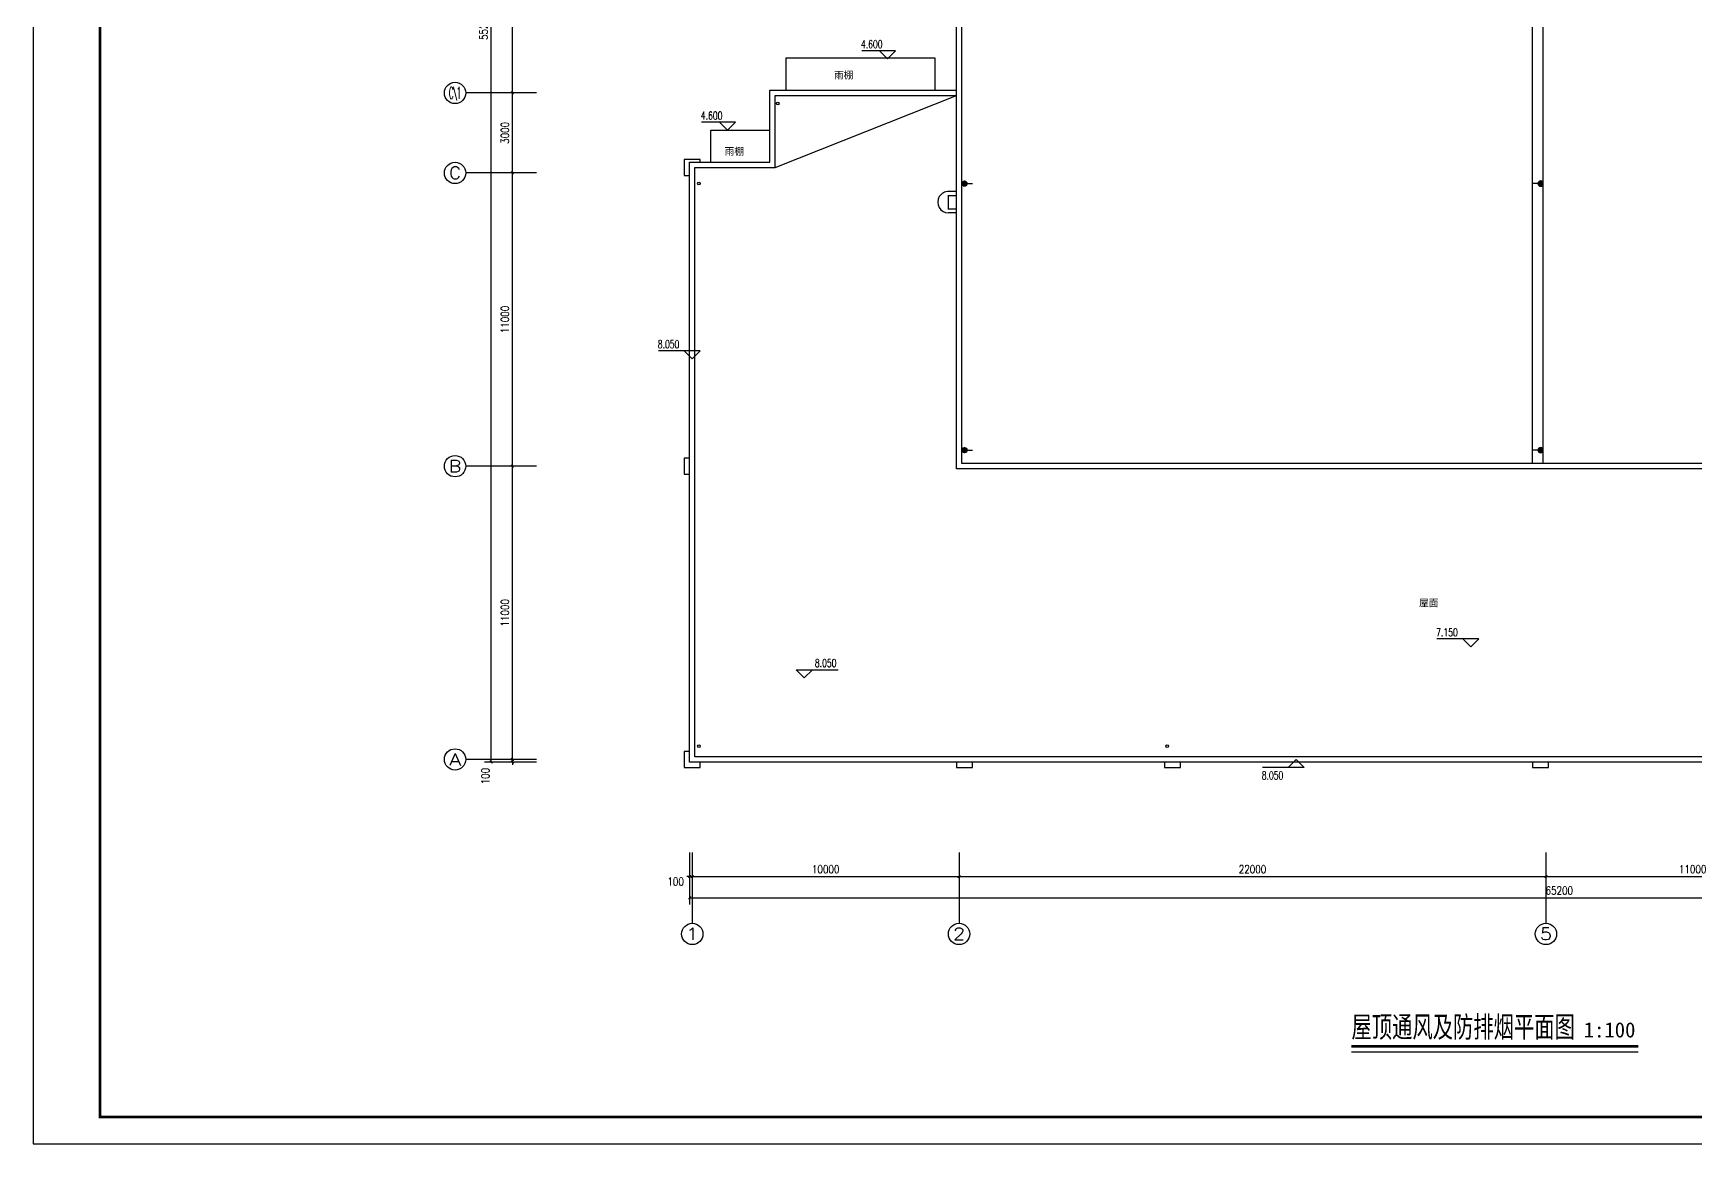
# Model space of a CAD drawing. Extents: x 2246048 to 2442613, y -66234 to 220766.
# Drawn here: x 2274413 to 2336733, y -66234 to -24582 of the extents above; entities that cross this region are included whole.
import ezdxf
from ezdxf.enums import TextEntityAlignment as Align

# ---------------------------------------------------------------- set-up
doc = ezdxf.new("R2010")
doc.units = 0
doc.header["$LTSCALE"] = 1000
doc.header["$MEASUREMENT"] = 0
doc.layers.get('0').update_dxf_attribs({"color": 8})
doc.layers.get('Defpoints').update_dxf_attribs({"color": 8})
for name, color, linetype in [('AXIS', 8, 'Continuous'), ('AXIS_TEXT', 8, 'Continuous'), ('COLUMN', 8, 'Continuous'), ('DIM_ELEV', 8, 'Continuous'), ('DIM_SYMB', 8, 'Continuous'), ('J-图框线', 4, 'Continuous'), ('PUB_TEXT', 8, 'Continuous'), ('ROOF', 8, 'Continuous'), ('STAIR', 8, 'Continuous'), ('WATER', 8, 'Continuous'), ('审图', 1, 'Continuous'), ('校对', 1, 'Continuous')]:
    doc.layers.add(name, color=color, linetype=linetype)
doc.styles.add('_TCH_AXIS', font='COMPLEX', dxfattribs={"bigfont": 'GBCBIG'})
doc.styles.add('_TCH_DIM', font='SIMPLEX', dxfattribs={"bigfont": 'GBCBIG'})
doc.styles.add('_TCH_DIM_T3', font='SIMPLEX', dxfattribs={"width": 0.705882, "bigfont": 'GBCBIG'})
doc.styles.add('_TCH_DYN', font='')
doc.styles.add('COMPLEX', font='COMPLEX')
doc.styles.add('HVAC', font='Simplex', dxfattribs={"width": 0.8, "bigfont": 'Jdyan'})
doc.styles.add('ST', font='', dxfattribs={"width": 0.7})
doc.styles.get('_TCH_DYN').set_extended_font_data('SimSun')
doc.styles.get('ST').set_extended_font_data('NSimSun')
doc.dimstyles.new('_TCH_ARCH&&100', dxfattribs={"dimtxt": 297.5, "dimasz": 100, "dimexe": 250, "dimexo": 300, "dimgap": 126.25, "dimtad": 1, "dimdec": 0, "dimzin": 0, "dimdsep": 46, "dimtxsty": '_TCH_DIM_T3', "dimblk": 'ARCHTICK', "dimcen": 0.09, "dimclrt": 7, "dimazin": 2, "dimtfac": 1, "dimtdec": 0, "dimtix": 1, "dimtmove": 2, "dimatfit": 3, "dimfxl": 1, "dimtolj": 1, "dimtzin": 0, "dimarcsym": 0})

# ---------------------------------------------------------------- blocks, each defined once
blk = doc.blocks.new('dfbsfd')
at = {"layer": 'WATER'}
for centre in [(2364911, 43580), (2364911, 32580), (2364911, 21480), (2364911, 10680), (2364911, 680)]:
    blk.add_circle(centre, 50, dxfattribs=at)
blk = doc.blocks.new('FGNDH')
at = {"layer": 'STAIR', "color": 2}
for points in [[(2360532, -67070), (2360532, -67385)], [(2361332, -67070), (2361332, -67370)]]:
    blk.add_lwpolyline(points, dxfattribs=at)
at = {"layer": 'STAIR', "const_width": 50}
blk.add_lwpolyline([(2360682, -67070), (2360682, -67370), (2361182, -67370), (2361182, -67070)], dxfattribs=at)
at = {"layer": 'STAIR', "color": 2}
blk.add_arc((2360932, -67370), 400, 177.85532, 0, dxfattribs=at)
blk = doc.blocks.new('sdfbg')
at = {"layer": 'WATER'}
h = blk.add_hatch(dxfattribs=at)
h.set_pattern_fill('ANSI31', color=5, scale=25, style=0)
h.set_pattern_definition([(45, (0, 0), (-28.0633004, 28.0633004), [])])
edge = h.paths.add_edge_path()
edge.add_arc((2386311, -54814), 100, 0, 360)
at = {"layer": 'WATER', "color": 5}
blk.add_circle((2386311, -54814), 100, dxfattribs=at)
blk = doc.blocks.new('_ArchTick')
at = {"color": 0, "linetype": 'ByBlock', "const_width": 0.4}
blk.add_lwpolyline([(-0.5, -0.5), (0.5, 0.5)], dxfattribs=at)
blk = doc.blocks.new('*D2761')
at = {"layer": 'AXIS', "color": 0, "lineweight": -2, "transparency": 16777216}
for p, q in [((2348866, -35632), (2347716, -35632)), ((2347966, -43632), (2347966, -35632)), ((2348866, -43632), (2347716, -43632))]:
    blk.add_line(p, q, dxfattribs=at)
at = {"layer": 'Defpoints', "color": 0, "transparency": 16777216}
for p in [(2347966, -35632), (2349166, -35632), (2349166, -43632)]:
    blk.add_point(p, dxfattribs=at)
at = {"layer": 'AXIS', "color": 0, "lineweight": -2, "transparency": 16777216, "xscale": 100, "yscale": 100, "zscale": 100}
for p, rotation in [((2347966, -35632), 90), ((2347966, -43632), 270)]:
    blk.add_blockref('_ArchTick', p, dxfattribs=dict(at, rotation=rotation))
at = {"layer": 'AXIS', "transparency": 16777216, "insert": (2347689, -39632), "char_height": 300, "attachment_point": 5, "rotation": 90, "style": 'HVAC'}
blk.add_mtext('\\A1;8000', dxfattribs=at)
blk = doc.blocks.new('*D2760')
at = {"layer": 'AXIS', "color": 0, "lineweight": -2, "transparency": 16777216}
for p, q in [((2348866, -43632), (2347716, -43632)), ((2347966, -46632), (2347966, -43632)), ((2348866, -46632), (2347716, -46632))]:
    blk.add_line(p, q, dxfattribs=at)
at = {"layer": 'Defpoints', "color": 0, "transparency": 16777216}
for p in [(2347966, -43632), (2349166, -43632), (2349166, -46632)]:
    blk.add_point(p, dxfattribs=at)
at = {"layer": 'AXIS', "color": 0, "lineweight": -2, "transparency": 16777216, "xscale": 100, "yscale": 100, "zscale": 100}
for p, rotation in [((2347966, -43632), 90), ((2347966, -46632), 270)]:
    blk.add_blockref('_ArchTick', p, dxfattribs=dict(at, rotation=rotation))
at = {"layer": 'AXIS', "transparency": 16777216, "insert": (2347689, -45132), "char_height": 300, "attachment_point": 5, "rotation": 90, "style": 'HVAC'}
blk.add_mtext('\\A1;3000', dxfattribs=at)
blk = doc.blocks.new('*D2759')
at = {"layer": 'AXIS', "color": 0, "lineweight": -2, "transparency": 16777216}
for p, q in [((2348866, -46632), (2347716, -46632)), ((2347966, -57632), (2347966, -46632)), ((2348866, -57632), (2347716, -57632))]:
    blk.add_line(p, q, dxfattribs=at)
at = {"layer": 'Defpoints', "color": 0, "transparency": 16777216}
for p in [(2347966, -46632), (2349166, -46632), (2349166, -57632)]:
    blk.add_point(p, dxfattribs=at)
at = {"layer": 'AXIS', "color": 0, "lineweight": -2, "transparency": 16777216, "xscale": 100, "yscale": 100, "zscale": 100}
for p, rotation in [((2347966, -46632), 90), ((2347966, -57632), 270)]:
    blk.add_blockref('_ArchTick', p, dxfattribs=dict(at, rotation=rotation))
at = {"layer": 'AXIS', "transparency": 16777216, "insert": (2347689, -52132), "char_height": 300, "attachment_point": 5, "rotation": 90, "style": 'HVAC'}
blk.add_mtext('\\A1;11000', dxfattribs=at)
blk = doc.blocks.new('*D2758')
at = {"layer": 'AXIS', "color": 0, "lineweight": -2, "transparency": 16777216}
for p, q in [((2348866, -57632), (2347716, -57632)), ((2347966, -68632), (2347966, -57632)), ((2348866, -68632), (2347716, -68632))]:
    blk.add_line(p, q, dxfattribs=at)
at = {"layer": 'Defpoints', "color": 0, "transparency": 16777216}
for p in [(2347966, -57632), (2349166, -57632), (2349166, -68632)]:
    blk.add_point(p, dxfattribs=at)
at = {"layer": 'AXIS', "color": 0, "lineweight": -2, "transparency": 16777216, "xscale": 100, "yscale": 100, "zscale": 100}
for p, rotation in [((2347966, -57632), 90), ((2347966, -68632), 270)]:
    blk.add_blockref('_ArchTick', p, dxfattribs=dict(at, rotation=rotation))
at = {"layer": 'AXIS', "transparency": 16777216, "insert": (2347689, -63132), "char_height": 300, "attachment_point": 5, "rotation": 90, "style": 'HVAC'}
blk.add_mtext('\\A1;11000', dxfattribs=at)
blk = doc.blocks.new('*D2757')
at = {"layer": 'AXIS', "color": 0, "lineweight": -2, "transparency": 16777216}
for p, q in [((2347966, -68632), (2347966, -68532)), ((2348866, -68632), (2347716, -68632)), ((2348866, -68732), (2347716, -68732)), ((2347966, -68732), (2347966, -68632)), ((2347966, -68732), (2347966, -68832))]:
    blk.add_line(p, q, dxfattribs=at)
at = {"layer": 'Defpoints', "color": 0, "transparency": 16777216}
for p in [(2347966, -68632), (2349166, -68632), (2349166, -68732)]:
    blk.add_point(p, dxfattribs=at)
at = {"layer": 'AXIS', "color": 0, "lineweight": -2, "transparency": 16777216, "xscale": 100, "yscale": 100, "zscale": 100}
for p, rotation in [((2347966, -68632), 270), ((2347966, -68732), 90)]:
    blk.add_blockref('_ArchTick', p, dxfattribs=dict(at, rotation=rotation))
at = {"layer": 'AXIS', "transparency": 16777216, "insert": (2346953, -69257), "char_height": 300, "attachment_point": 5, "rotation": 90, "style": 'HVAC'}
blk.add_mtext('\\A1;100', dxfattribs=at)
blk = doc.blocks.new('*D2756')
at = {"layer": 'AXIS', "color": 0, "lineweight": -2, "transparency": 16777216}
for p, q in [((2348866, -13532), (2346916, -13532)), ((2347166, -68732), (2347166, -13532)), ((2348866, -68732), (2346916, -68732))]:
    blk.add_line(p, q, dxfattribs=at)
at = {"layer": 'Defpoints', "color": 0, "transparency": 16777216}
for p in [(2347166, -13532), (2349166, -13532), (2349166, -68732)]:
    blk.add_point(p, dxfattribs=at)
at = {"layer": 'AXIS', "color": 0, "lineweight": -2, "transparency": 16777216, "xscale": 100, "yscale": 100, "zscale": 100}
for p, rotation in [((2347166, -13532), 90), ((2347166, -68732), 270)]:
    blk.add_blockref('_ArchTick', p, dxfattribs=dict(at, rotation=rotation))
at = {"layer": 'AXIS', "transparency": 16777216, "insert": (2346889, -41132), "char_height": 300, "attachment_point": 5, "rotation": 90, "style": 'HVAC'}
blk.add_mtext('\\A1;55200', dxfattribs=at)
blk = doc.blocks.new('*D2746')
at = {"layer": 'AXIS', "color": 0, "lineweight": -2, "transparency": 16777216}
for p, q in [((2354611, -72125), (2354611, -73275)), ((2354711, -72125), (2354711, -73275)), ((2354611, -73025), (2354511, -73025)), ((2354611, -73025), (2354711, -73025)), ((2354711, -73025), (2354811, -73025))]:
    blk.add_line(p, q, dxfattribs=at)
at = {"layer": 'Defpoints', "color": 0, "transparency": 16777216}
for p in [(2354611, -71825), (2354711, -71825), (2354711, -73025)]:
    blk.add_point(p, dxfattribs=at)
at = {"layer": 'AXIS', "color": 0, "lineweight": -2, "transparency": 16777216, "xscale": 100, "yscale": 100, "zscale": 100}
blk.add_blockref('_ArchTick', (2354611, -73025), dxfattribs=at)
at = {"layer": 'AXIS', "color": 0, "lineweight": -2, "transparency": 16777216, "xscale": 100, "yscale": 100, "zscale": 100, "rotation": 180}
blk.add_blockref('_ArchTick', (2354711, -73025), dxfattribs=at)
at = {"layer": 'AXIS', "transparency": 16777216, "insert": (2354086, -73213), "char_height": 300, "attachment_point": 5, "style": 'HVAC'}
blk.add_mtext('\\A1;100', dxfattribs=at)
blk = doc.blocks.new('*D2745')
at = {"layer": 'AXIS', "color": 0, "lineweight": -2, "transparency": 16777216}
for p, q in [((2354711, -72125), (2354711, -73275)), ((2364711, -72125), (2364711, -73275)), ((2354711, -73025), (2364711, -73025))]:
    blk.add_line(p, q, dxfattribs=at)
at = {"layer": 'Defpoints', "color": 0, "transparency": 16777216}
for p in [(2354711, -71825), (2364711, -71825), (2364711, -73025)]:
    blk.add_point(p, dxfattribs=at)
at = {"layer": 'AXIS', "color": 0, "lineweight": -2, "transparency": 16777216, "xscale": 100, "yscale": 100, "zscale": 100, "rotation": 180}
blk.add_blockref('_ArchTick', (2354711, -73025), dxfattribs=at)
at = {"layer": 'AXIS', "color": 0, "lineweight": -2, "transparency": 16777216, "xscale": 100, "yscale": 100, "zscale": 100}
blk.add_blockref('_ArchTick', (2364711, -73025), dxfattribs=at)
at = {"layer": 'AXIS', "transparency": 16777216, "insert": (2359711, -72749), "char_height": 300, "attachment_point": 5, "style": 'HVAC'}
blk.add_mtext('\\A1;10000', dxfattribs=at)
blk = doc.blocks.new('*D2744')
at = {"layer": 'AXIS', "color": 0, "lineweight": -2, "transparency": 16777216}
for p, q in [((2364711, -72125), (2364711, -73275)), ((2386711, -72125), (2386711, -73275)), ((2364711, -73025), (2386711, -73025))]:
    blk.add_line(p, q, dxfattribs=at)
at = {"layer": 'Defpoints', "color": 0, "transparency": 16777216}
for p in [(2364711, -71825), (2386711, -71825), (2386711, -73025)]:
    blk.add_point(p, dxfattribs=at)
at = {"layer": 'AXIS', "color": 0, "lineweight": -2, "transparency": 16777216, "xscale": 100, "yscale": 100, "zscale": 100, "rotation": 180}
blk.add_blockref('_ArchTick', (2364711, -73025), dxfattribs=at)
at = {"layer": 'AXIS', "color": 0, "lineweight": -2, "transparency": 16777216, "xscale": 100, "yscale": 100, "zscale": 100}
blk.add_blockref('_ArchTick', (2386711, -73025), dxfattribs=at)
at = {"layer": 'AXIS', "transparency": 16777216, "insert": (2375711, -72749), "char_height": 300, "attachment_point": 5, "style": 'HVAC'}
blk.add_mtext('\\A1;22000', dxfattribs=at)
blk = doc.blocks.new('*D2743')
at = {"layer": 'AXIS', "color": 0, "lineweight": -2, "transparency": 16777216}
for p, q in [((2386711, -72125), (2386711, -73275)), ((2397711, -72125), (2397711, -73275)), ((2386711, -73025), (2397711, -73025))]:
    blk.add_line(p, q, dxfattribs=at)
at = {"layer": 'Defpoints', "color": 0, "transparency": 16777216}
for p in [(2386711, -71825), (2397711, -71825), (2397711, -73025)]:
    blk.add_point(p, dxfattribs=at)
at = {"layer": 'AXIS', "color": 0, "lineweight": -2, "transparency": 16777216, "xscale": 100, "yscale": 100, "zscale": 100, "rotation": 180}
blk.add_blockref('_ArchTick', (2386711, -73025), dxfattribs=at)
at = {"layer": 'AXIS', "color": 0, "lineweight": -2, "transparency": 16777216, "xscale": 100, "yscale": 100, "zscale": 100}
blk.add_blockref('_ArchTick', (2397711, -73025), dxfattribs=at)
at = {"layer": 'AXIS', "transparency": 16777216, "insert": (2392211, -72749), "char_height": 300, "attachment_point": 5, "style": 'HVAC'}
blk.add_mtext('\\A1;11000', dxfattribs=at)
blk = doc.blocks.new('*D2738')
at = {"layer": 'AXIS', "color": 0, "lineweight": -2, "transparency": 16777216}
for p, q in [((2354611, -72125), (2354611, -74075)), ((2419811, -72125), (2419811, -74075)), ((2354611, -73825), (2419811, -73825))]:
    blk.add_line(p, q, dxfattribs=at)
at = {"layer": 'Defpoints', "color": 0, "transparency": 16777216}
for p in [(2354611, -71825), (2419811, -71825), (2419811, -73825)]:
    blk.add_point(p, dxfattribs=at)
at = {"layer": 'AXIS', "color": 0, "lineweight": -2, "transparency": 16777216, "xscale": 100, "yscale": 100, "zscale": 100, "rotation": 180}
blk.add_blockref('_ArchTick', (2354611, -73825), dxfattribs=at)
at = {"layer": 'AXIS', "color": 0, "lineweight": -2, "transparency": 16777216, "xscale": 100, "yscale": 100, "zscale": 100}
blk.add_blockref('_ArchTick', (2419811, -73825), dxfattribs=at)
at = {"layer": 'AXIS', "transparency": 16777216, "insert": (2387211, -73549), "char_height": 300, "attachment_point": 5, "style": 'HVAC'}
blk.add_mtext('\\A1;65200', dxfattribs=at)
blk = doc.blocks.new('_AXISO')
blk.add_circle((0, 0), 0.5)
at = {"layer": 'AXIS_TEXT', "style": 'COMPLEX', "width": 1.041667}
blk.add_attdef('A', text='', height=0.56, dxfattribs=at).set_placement((-0.25, -0.28), (0.25, -0.28), align=Align.FIT)
blk = doc.blocks.new('A$C04FB50BE')
at = {"layer": 'AXIS'}
for p, q in [((-70995.6, 25000), (-73494.8, 25000)), ((-70995.6, 22000), (-73494.8, 22000)), ((-70995.6, 11000), (-73494.8, 11000)), ((-70995.6, 0), (-73494.8, 0)), ((-65000, -3643.2), (-65000, -6143.2)), ((-55000, -3643.2), (-55000, -6143.2)), ((-33000, -3643.2), (-33000, -6143.2))]:
    blk.add_line(p, q, dxfattribs=at)
at = {"layer": 'COLUMN'}
for points in [[(-65100, 22500), (-65300, 22500), (-65300, 21900), (-65100, 21900)], [(-64700, 22400), (-64700, 22500), (-65300, 22500), (-65300, 21900), (-65100, 21900)], [(-65100, 11300), (-65300, 11300), (-65300, 10700), (-65100, 10700)], [(-65100, 300), (-65300, 300), (-65300, -300), (-64700, -300), (-64700, -100)], [(-55100, -100), (-55100, -300), (-54500, -300), (-54500, -100)], [(-47300, -100), (-47300, -300), (-46700, -300), (-46700, -100)], [(-33500, -100), (-33500, -300), (-32900, -300), (-32900, -100)]]:
    blk.add_lwpolyline(points, dxfattribs=at)
at = {"layer": 'DIM_ELEV'}
for p, q in [((-57383, 26578.4), (-58649, 26578.4)), ((-57683, 26278.4), (-57983, 26578.4)), ((-57683, 26278.4), (-57383, 26578.4)), ((-63384.1, 23900), (-64650.1, 23900)), ((-63684.1, 23600), (-63984.1, 23900)), ((-63684.1, 23600), (-63384.1, 23900)), ((-64700, 15325.1), (-66265, 15325.1)), ((-65000, 15025.1), (-65300, 15325.1)), ((-65000, 15025.1), (-64700, 15325.1)), ((-35520.8, 4519.4), (-37085.8, 4519.4)), ((-35820.8, 4219.4), (-36120.8, 4519.4)), ((-35820.8, 4219.4), (-35520.8, 4519.4)), ((-60800.9, 3066.8), (-61100.9, 3366.8)), ((-61100.9, 3366.8), (-59535.9, 3366.8)), ((-60800.9, 3066.8), (-60500.9, 3366.8)), ((-42359.6, 0), (-42659.6, -300)), ((-42359.6, 0), (-42059.6, -300)), ((-42059.6, -300), (-43624.6, -300))]:
    blk.add_line(p, q, dxfattribs=at)
at = {"layer": 'ROOF'}
for p, q in [((-55100, 10900), (-55100, 55100)), ((-33500, 11100), (-33500, 54900)), ((-33100, 11100), (-33100, 54900)), ((-33100, 11100), (-33100, 54900)), ((-62100, 25100), (-55100, 25100)), ((-62100, 22400), (-62100, 25100)), ((-61900, 22200), (-55100, 24900)), ((-65100, 22400), (-62100, 22400)), ((-65100, -100), (-65100, 22400)), ((100, 10900), (-55100, 10900)), ((-21900, -100), (-65100, -100))]:
    blk.add_line(p, q, dxfattribs=at)
blk.add_lwpolyline([(-54900, 54900), (-100, 54900), (-100, 11100), (-54900, 11100)], close=True, dxfattribs=at)
blk.add_lwpolyline([(-22100, 10900), (-22100, 100), (-64900, 100), (-64900, 22200), (-61900, 22200), (-61900, 24900), (-55100, 24900)], dxfattribs=at)
at = {"layer": 'STAIR'}
for points in [[(-55900, 25100), (-55900, 26300), (-61500, 26300), (-61500, 25100)], [(-64300, 22400), (-64300, 23600), (-62100, 23600)]]:
    blk.add_lwpolyline(points, dxfattribs=at)
at = {"layer": 'WATER'}
for p, q in [((-54900, 21600), (-54850, 21600)), ((-54750, 21600), (-54500, 21600)), ((-33250, 21600), (-33500, 21600)), ((-33100, 21600), (-33150, 21600)), ((-54900, 11600), (-54850, 11600)), ((-54750, 11600), (-54500, 11600)), ((-33250, 11600), (-33500, 11600)), ((-33100, 11600), (-33150, 11600))]:
    blk.add_line(p, q, dxfattribs=at)
for centre in [(-61800, 24600), (-64750, 21600), (-64750, 500), (-47200, 500)]:
    blk.add_circle(centre, 50, dxfattribs=at)
at = {"layer": 'AXIS'}
ref = blk.add_blockref('_AXISO', (-73894.8, 25000), dxfattribs=dict(at, xscale=800, yscale=800, zscale=800))
ref.add_attrib('A', 'C\\1', dxfattribs={"layer": 'AXIS_TEXT', "height": 452.55, "style": '_TCH_AXIS', "width": 0.403846}).set_placement((-74121, 24773.7), (-73668.5, 24773.7), align=Align.FIT)
ref = blk.add_blockref('_AXISO', (-73894.8, 22000), dxfattribs=dict(at, xscale=800, yscale=800, zscale=800))
ref.add_attrib('A', 'C', dxfattribs={"layer": 'AXIS_TEXT', "height": 452.5, "style": '_TCH_AXIS', "width": 1.4}).set_placement((-74121, 21773.7), (-73668.5, 21773.7), align=Align.FIT)
ref = blk.add_blockref('_AXISO', (-73894.8, 11000), dxfattribs=dict(at, xscale=800, yscale=800, zscale=800))
ref.add_attrib('A', 'B', dxfattribs={"layer": 'AXIS_TEXT', "height": 452.5, "style": '_TCH_AXIS', "width": 1.235294}).set_placement((-74121, 10773.7), (-73668.5, 10773.7), align=Align.FIT)
ref = blk.add_blockref('_AXISO', (-73894.8, 0), dxfattribs=dict(at, xscale=800, yscale=800, zscale=800))
ref.add_attrib('A', 'A', dxfattribs={"layer": 'AXIS_TEXT', "height": 452.5, "style": '_TCH_AXIS', "width": 1.166667}).set_placement((-74121, -226.3), (-73668.5, -226.3), align=Align.FIT)
ref = blk.add_blockref('_AXISO', (-65000, -6543.2), dxfattribs=dict(at, xscale=800, yscale=800, zscale=800))
ref.add_attrib('A', '1', dxfattribs={"layer": 'AXIS_TEXT', "height": 452.5, "style": '_TCH_AXIS', "width": 2.333333}).set_placement((-65226.3, -6769.5), (-64773.7, -6769.5), align=Align.FIT)
ref = blk.add_blockref('_AXISO', (-55000, -6543.2), dxfattribs=dict(at, xscale=800, yscale=800, zscale=800))
ref.add_attrib('A', '2', dxfattribs={"layer": 'AXIS_TEXT', "height": 452.5, "style": '_TCH_AXIS', "width": 1.5}).set_placement((-55226.3, -6769.5), (-54773.7, -6769.5), align=Align.FIT)
ref = blk.add_blockref('_AXISO', (-33000, -6543.2), dxfattribs=dict(at, xscale=800, yscale=800, zscale=800))
ref.add_attrib('A', '5', dxfattribs={"layer": 'AXIS_TEXT', "height": 452.5, "style": '_TCH_AXIS', "width": 1.5}).set_placement((-33226.3, -6769.5), (-32773.7, -6769.5), align=Align.FIT)
at = {"layer": 'COLUMN'}
blk.add_blockref('dfbsfd', (-2419711.1, 10920.2), dxfattribs=at)
at = {"layer": 'COLUMN', "xscale": -1}
blk.add_blockref('dfbsfd', (2331711.1, 10920.2), dxfattribs=at)
at = {"layer": '审图', "color": 1}
for p in [(-2441111.1, 76413.8), (-2441111.1, 66413.8)]:
    blk.add_blockref('sdfbg', p, dxfattribs=at)
at = {"layer": '审图', "color": 1, "xscale": -1}
for p in [(2353111.1, 76413.8), (2353111.1, 66413.8)]:
    blk.add_blockref('sdfbg', p, dxfattribs=at)
at = {"layer": '校对', "color": 1, "rotation": 270}
blk.add_blockref('FGNDH', (11970.4, 2381832), dxfattribs=at)
at = {"layer": 'PUB_TEXT', "style": '_TCH_DIM', "width": 0.705882}
for s, p in [('4.600', (-58679, 26678.5)), ('4.600', (-64680.1, 24000.1)), ('8.050', (-66295, 15425.2)), ('7.150', (-37115.8, 4619.5)), ('8.050', (-60405.9, 3466.9)), ('8.050', (-43654.6, -750.1))]:
    blk.add_text(s, height=297.5, dxfattribs=at).set_placement(p)
at = {"layer": 'PUB_TEXT', "style": '_TCH_DYN'}
for s, p in [('雨棚', (-59688.1, 25535)), ('雨棚', (-63789.4, 22675.9)), ('屋面', (-37757.7, 5738.2))]:
    blk.add_text(s, height=265.82, dxfattribs=at).set_placement(p)
at = {"layer": 'AXIS'}
for p1, p2, distance, picture, middle in [((-70545.6, -100), (-70545.6, 55100), 2000, '*D2756', (-72821.8, 27500)), ((-70545.6, 25000), (-70545.6, 33000), 1200, '*D2761', (-72021.8, 29000)), ((-70545.6, 22000), (-70545.6, 25000), 1200, '*D2760', (-72021.8, 23500)), ((-70545.6, 11000), (-70545.6, 22000), 1200, '*D2759', (-72021.8, 16500)), ((-70545.6, 0), (-70545.6, 11000), 1200, '*D2758', (-72021.8, 5500)), ((-65100, -3193.2), (100, -3193.2), -2000, '*D2738', (-32500, -4916.9)), ((-65000, -3193.2), (-55000, -3193.2), -1200, '*D2745', (-60000, -4116.9)), ((-55000, -3193.2), (-33000, -3193.2), -1200, '*D2744', (-44000, -4116.9)), ((-33000, -3193.2), (-22000, -3193.2), -1200, '*D2743', (-27500, -4116.9))]:
    dim = blk.add_aligned_dim(p1=p1, p2=p2, distance=distance, dimstyle='_TCH_ARCH&&100', dxfattribs=at)
    dim.commit()
    dim.dimension.update_dxf_attribs({"geometry": picture, "text_midpoint": middle, "insert": (-2419711.1, 68632)})
for base, p1, p2, angle, picture, middle in [((-71745.6, 0), (-70545.6, -100), (-70545.6, 0), 90, '*D2757', (-72758.1, -625)), ((-65000, -4393.2), (-65100, -3193.2), (-65000, -3193.2), 0, '*D2746', (-65625, -4580.7))]:
    dim = blk.add_linear_dim(base=base, p1=p1, p2=p2, angle=angle, dimstyle='_TCH_ARCH&&100', dxfattribs=at)
    dim.commit()
    dim.dimension.update_dxf_attribs({"geometry": picture, "text_midpoint": middle, "dimtype": 129, "insert": (-2419711.1, 68632)})

msp = doc.modelspace()

# ---------------------------------------------------------------- linework, layer by layer
at = {"layer": 'DIM_SYMB', "const_width": 105}
msp.add_lwpolyline([(2323827.468, -62581.207), (2334576.968, -62581.207)], dxfattribs=at)
at = {"layer": 'DIM_SYMB'}
msp.add_lwpolyline([(2323827.468, -62791.207), (2334576.968, -62791.207)], dxfattribs=at)
at = {"layer": 'J-图框线'}
msp.add_lwpolyline([(2274412.576, -66234.208), (2393312.576, -66234.208), (2393312.576, 17865.792), (2274412.576, 17865.792)], close=True, dxfattribs=at)
at = {"layer": 'J-图框线', "const_width": 100}
msp.add_lwpolyline([(2276912.576, -65234.208), (2392312.576, -65234.208), (2392312.576, 16865.792), (2276912.576, 16865.792)], close=True, dxfattribs=at)

# ---------------------------------------------------------------- block references
msp.add_blockref('A$C04FB50BE', (2364118.469, -51820.217))

# ---------------------------------------------------------------- texts
at = {"layer": 'PUB_TEXT', "style": 'ST', "width": 0.7}
msp.add_text('屋顶通风及防排烟平面图', height=797.46835, dxfattribs=at).set_placement((2323827.468, -62247.156))
at = {"layer": 'PUB_TEXT', "style": '_TCH_DYN'}
msp.add_text('1:100', height=569.6203, dxfattribs=at).set_placement((2332534.563, -62247.156))

doc.saveas('drawing.dxf')
